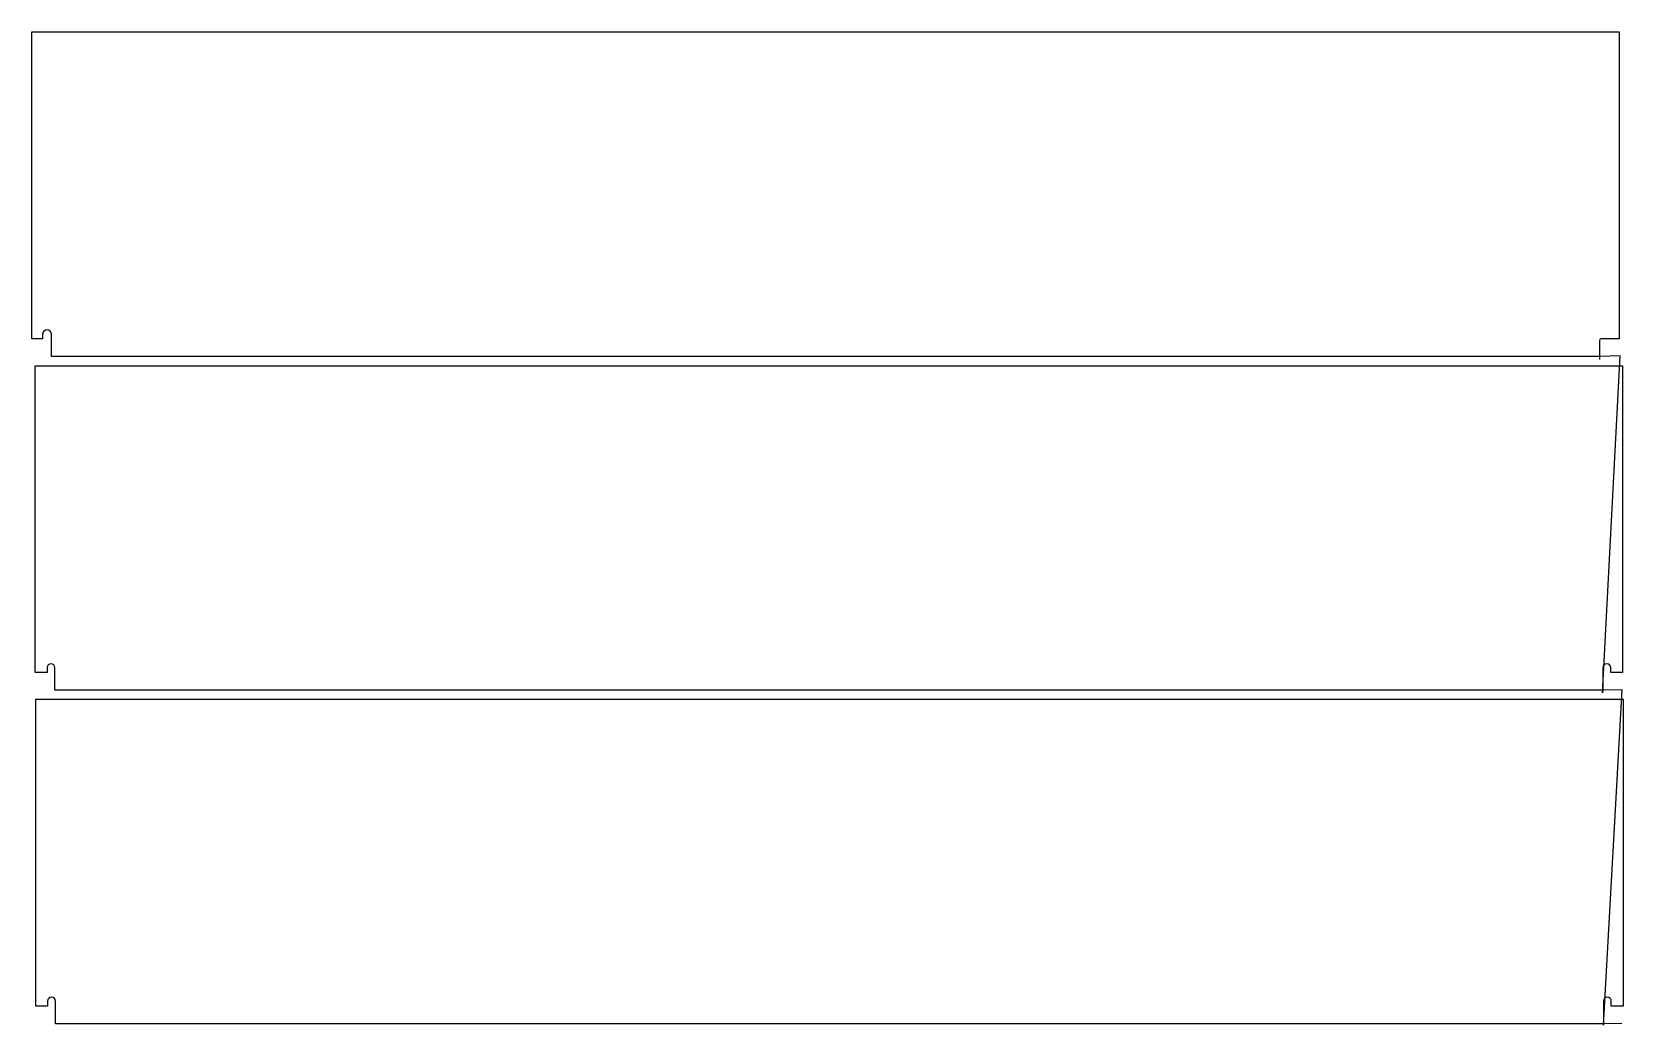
# Model space of a CAD drawing. Header units: metres. Extents: x 8 to 4442, y 4 to 2772.
import ezdxf

# ---------------------------------------------------------------- set-up
doc = ezdxf.new("R2010")
doc.units = ezdxf.units.M

msp = doc.modelspace()

# ---------------------------------------------------------------- linework, layer by layer
at = {"layer": 'TOOL_0'}
for p, q in [((8, 1916.613), (8, 2771.613)), ((8, 2771.613), (4431, 2771.613)), ((4431, 2771.613), (4431, 1916.613)), ((38, 1916.613), (8, 1916.613)), ((38, 1929.113), (38, 1916.613)), ((63, 1866.613), (63, 1929.113)), ((4376, 1911.613), (4376, 1866.613)), ((4431, 1916.613), (4381, 1916.613)), ((4376, 1866.613), (63, 1866.613)), ((4433.353, 1869.135), (4376, 1866.613)), ((4376, 1866.613), (4376.454, 1858.387)), ((4384.823, 929.8), (4433.353, 1869.135)), ((17.456, 986.226), (17.456, 1841.226)), ((17.456, 1841.226), (4440.456, 1841.226)), ((4440.456, 1841.226), (4440.456, 986.226)), ((50.456, 986.226), (17.456, 986.226)), ((50.456, 1000.226), (50.456, 986.226)), ((72.456, 937.226), (72.456, 1000.226)), ((4385.456, 1000.226), (4385.456, 937.226)), ((4407.456, 986.226), (4407.456, 1000.226)), ((4440.456, 986.226), (4407.456, 986.226)), ((4385.456, 937.226), (72.456, 937.226)), ((4385.456, 937.226), (4384.823, 929.8)), ((4438.987, 938.057), (4385.456, 937.226)), ((4387.311, 4.14), (4438.987, 938.057)), ((18.999, 57.001), (18.999, 912.001)), ((18.999, 912.001), (4441.999, 912.001)), ((4441.999, 912.001), (4441.999, 57.001)), ((51.999, 57.001), (18.999, 57.001)), ((51.999, 71.001), (51.999, 57.001)), ((73.999, 8.001), (73.999, 71.001)), ((4386.999, 71.001), (4386.999, 8.001)), ((4408.999, 57.001), (4408.999, 71.001)), ((4441.999, 57.001), (4408.999, 57.001)), ((4386.999, 8.001), (73.999, 8.001)), ((4437.891, 8.77), (4386.999, 8.001)), ((4386.999, 8.001), (4387.311, 4.14))]:
    msp.add_line(p, q, dxfattribs=at)
for centre, radius, start in [((50.5, 1929.113), 12.5, 0), ((4381, 1911.613), 5, 90), ((61.456, 1000.226), 11, 0), ((4396.456, 1000.226), 11, 0), ((62.999, 71.001), 11, 0), ((4397.999, 71.001), 11, 0)]:
    msp.add_arc(centre, radius, start, 180, dxfattribs=at)

doc.saveas('drawing.dxf')
